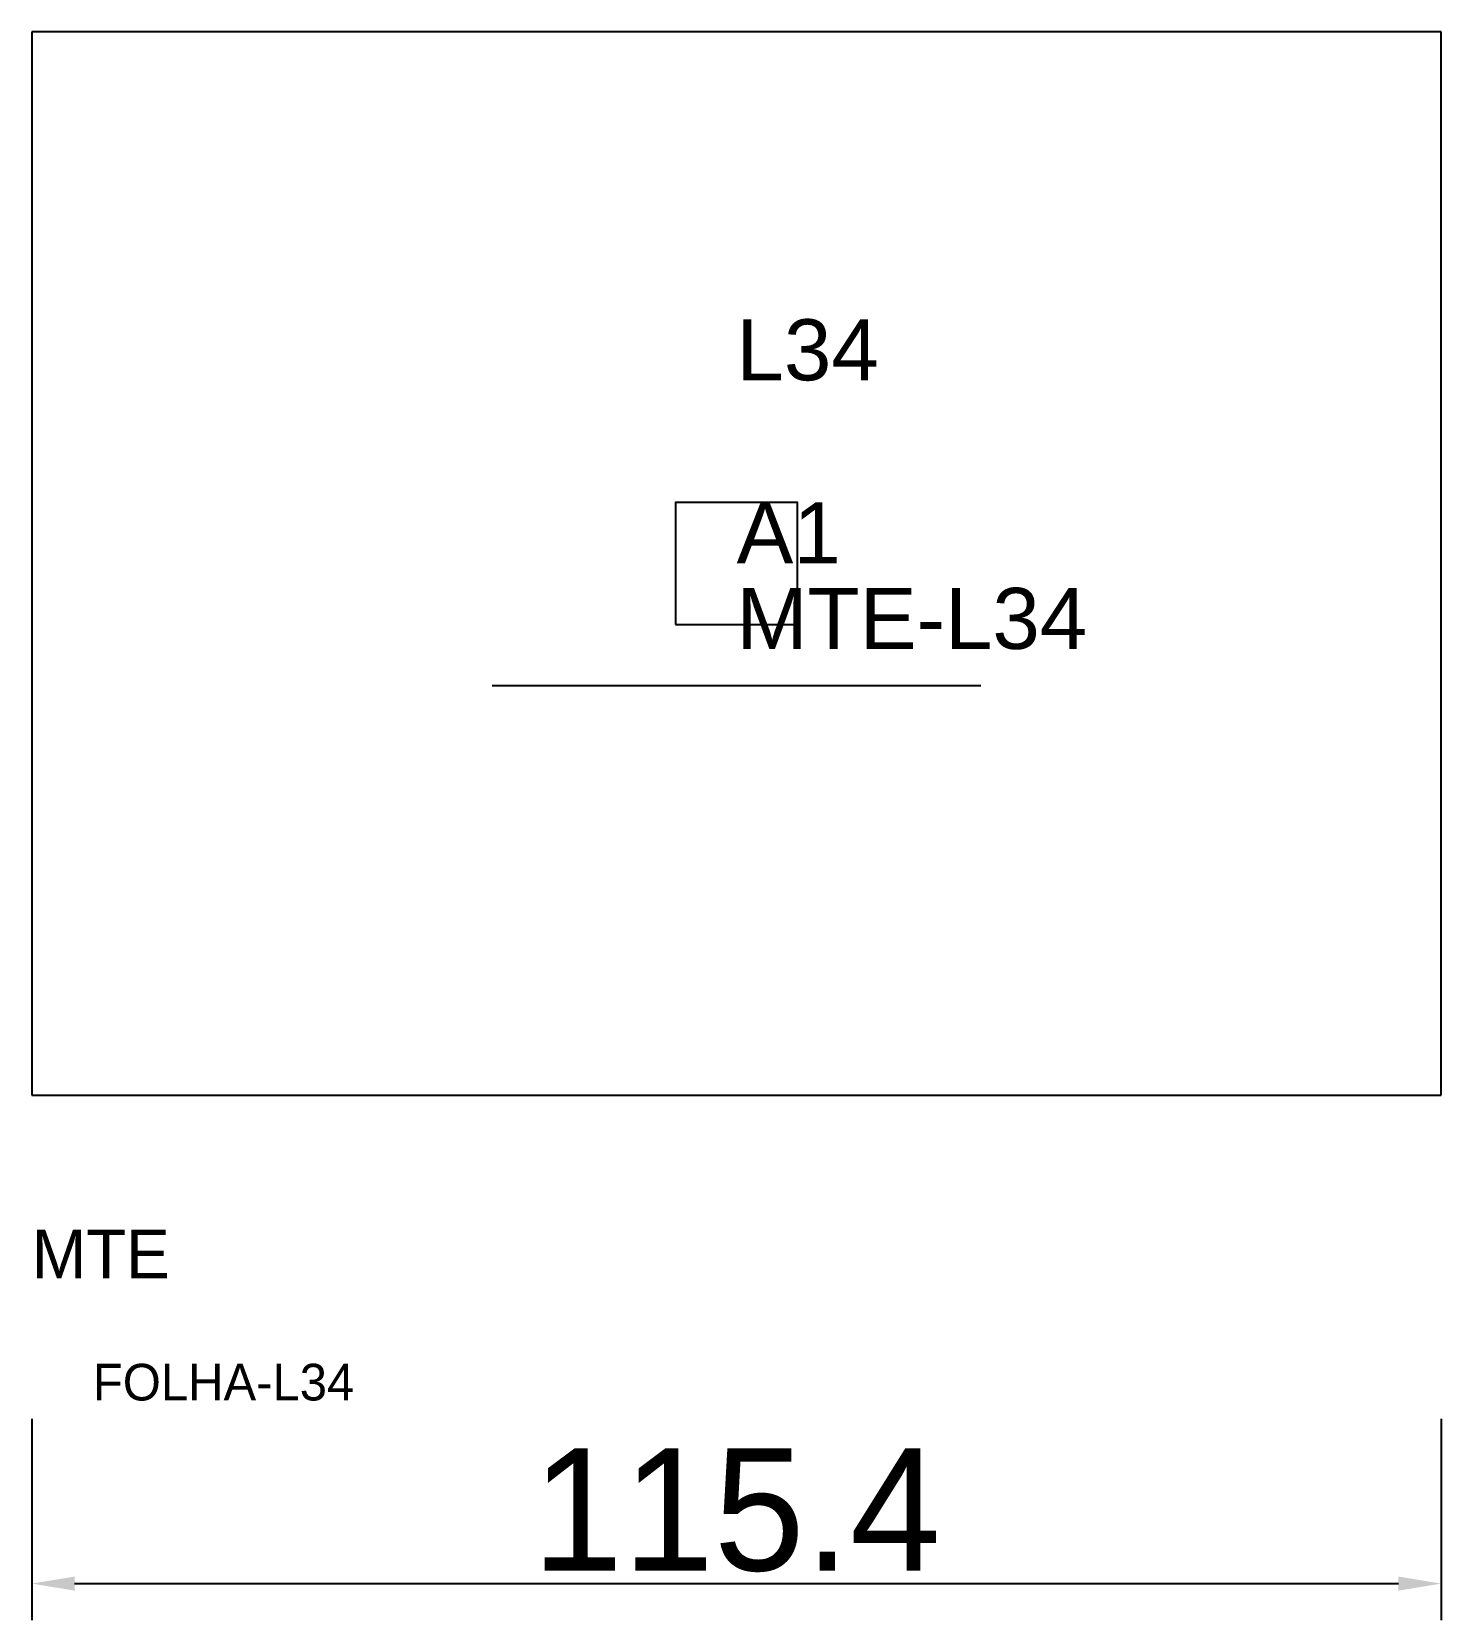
# Model space of a CAD drawing. Header units: metres. Extents: x 222 to 338, y 71 to 202.
import ezdxf

# ---------------------------------------------------------------- set-up
doc = ezdxf.new("R2010")
doc.units = ezdxf.units.M
for name, color, linetype in [('3', 3, 'CONTINUOUS'), ('AUX00', 7, 'CONTINUOUS'), ('COTA', 241, 'CONTINUOUS'), ('FOLHA', 255, 'CONTINUOUS'), ('Hachura', 251, 'CONTINUOUS'), ('NOMENCLATURA', 7, 'CONTINUOUS'), ('Nível', 160, 'CONTINUOUS'), ('Painéis', 200, 'CONTINUOUS'), ('Pilares', 5, 'CONTINUOUS'), ('SARR_2.2x7', 40, 'CONTINUOUS')]:
    doc.layers.add(name, color=color, linetype=linetype)
doc.styles.add('ARIAL', font='Arial.ttf')
doc.styles.add('STR_STANDARD', font='arial.ttf')
doc.dimstyles.new('EZ DXF', dxfattribs={"dimtxt": 10, "dimasz": 3.5, "dimexe": 3, "dimexo": 1.5, "dimgap": 1, "dimtad": 1, "dimdec": 1, "dimdsep": 46, "dimcen": 2.5, "dimazin": 3, "dimtfac": 1, "dimtmove": 0, "dimatfit": 3})

msp = doc.modelspace()

# ---------------------------------------------------------------- hatches: boundary and pattern name
at = {"layer": 'Hachura'}
h = msp.add_hatch(dxfattribs=at)
h.set_pattern_fill('ANSI31', scale=50)
h.paths.add_polyline_path([(222.2, 114.4), (337.6, 114.4), (337.6, 201.5), (222.2, 201.5)])
h = msp.add_hatch(dxfattribs=at)
h.set_pattern_fill('ANSI31', scale=50)
h.paths.add_polyline_path([(222.2, 114.4), (337.6, 114.4), (337.6, 201.5), (222.2, 201.5)])

# ---------------------------------------------------------------- linework, layer by layer
at = {"layer": 'Painéis', "color": 200}
for p, q in [((337.6, 201.5), (222.2, 201.5)), ((222.2, 201.5), (222.2, 114.4)), ((337.6, 201.5), (222.2, 201.5)), ((222.2, 201.5), (222.2, 114.4)), ((337.6, 114.4), (337.6, 201.5)), ((337.6, 114.4), (337.6, 201.5)), ((222.2, 114.4), (337.6, 114.4)), ((222.2, 114.4), (337.6, 114.4))]:
    msp.add_line(p, q, dxfattribs=at)
at = {"layer": 'Pilares'}
msp.add_lwpolyline([(274.9, 152.95), (284.9, 152.95), (284.9, 162.95), (274.9, 162.95)], close=True, dxfattribs=at)
msp.add_lwpolyline([(274.9, 152.95), (284.9, 152.95), (284.9, 162.95), (274.9, 162.95)], close=True, dxfattribs=at)
at = {"layer": 'SARR_2.2x7'}
msp.add_line((259.9, 147.95), (299.9, 147.95), dxfattribs=at)
msp.add_line((259.9, 147.95), (299.9, 147.95), dxfattribs=at)

# ---------------------------------------------------------------- texts
at = {"layer": '3', "style": 'STR_STANDARD'}
msp.add_text('A1', height=5, dxfattribs=at).set_placement((279.9, 157.95))
msp.add_text('A1', height=5, dxfattribs=at).set_placement((279.9, 157.95))
at = {"layer": 'AUX00', "style": 'STR_STANDARD'}
msp.add_text('MTE-L34', height=5, dxfattribs=at).set_placement((279.9, 150.95))
msp.add_text('MTE-L34', height=5, dxfattribs=at).set_placement((279.9, 150.95))
at = {"layer": 'FOLHA'}
msp.add_text('FOLHA-L34', height=3, dxfattribs=at).set_placement((227.2, 89.4))
msp.add_text('FOLHA-L34', height=3, dxfattribs=at).set_placement((227.2, 89.4))
at = {"layer": 'NOMENCLATURA', "insert": (279.9, 177.95), "char_height": 5, "attachment_point": 1, "style": 'ARIAL'}
msp.add_mtext('L34', dxfattribs=at)
msp.add_mtext('L34', dxfattribs=at)
at = {"layer": 'Nível'}
msp.add_text('MTE', height=4, dxfattribs=at).set_placement((222.2, 99.4))
msp.add_text('MTE', height=4, dxfattribs=at).set_placement((222.2, 99.4))

# ---------------------------------------------------------------- dimensions: what is measured, and where the dimension line sits
at = {"layer": 'COTA'}
msp.add_linear_dim(base=(222.2, 74.4), p1=(222.2, 89.4), p2=(337.6, 89.4), dimstyle='EZ DXF', dxfattribs=at).render()
msp.add_linear_dim(base=(222.2, 74.4), p1=(222.2, 89.4), p2=(337.6, 89.4), dimstyle='EZ DXF', dxfattribs=at).render()

doc.saveas('drawing.dxf')
